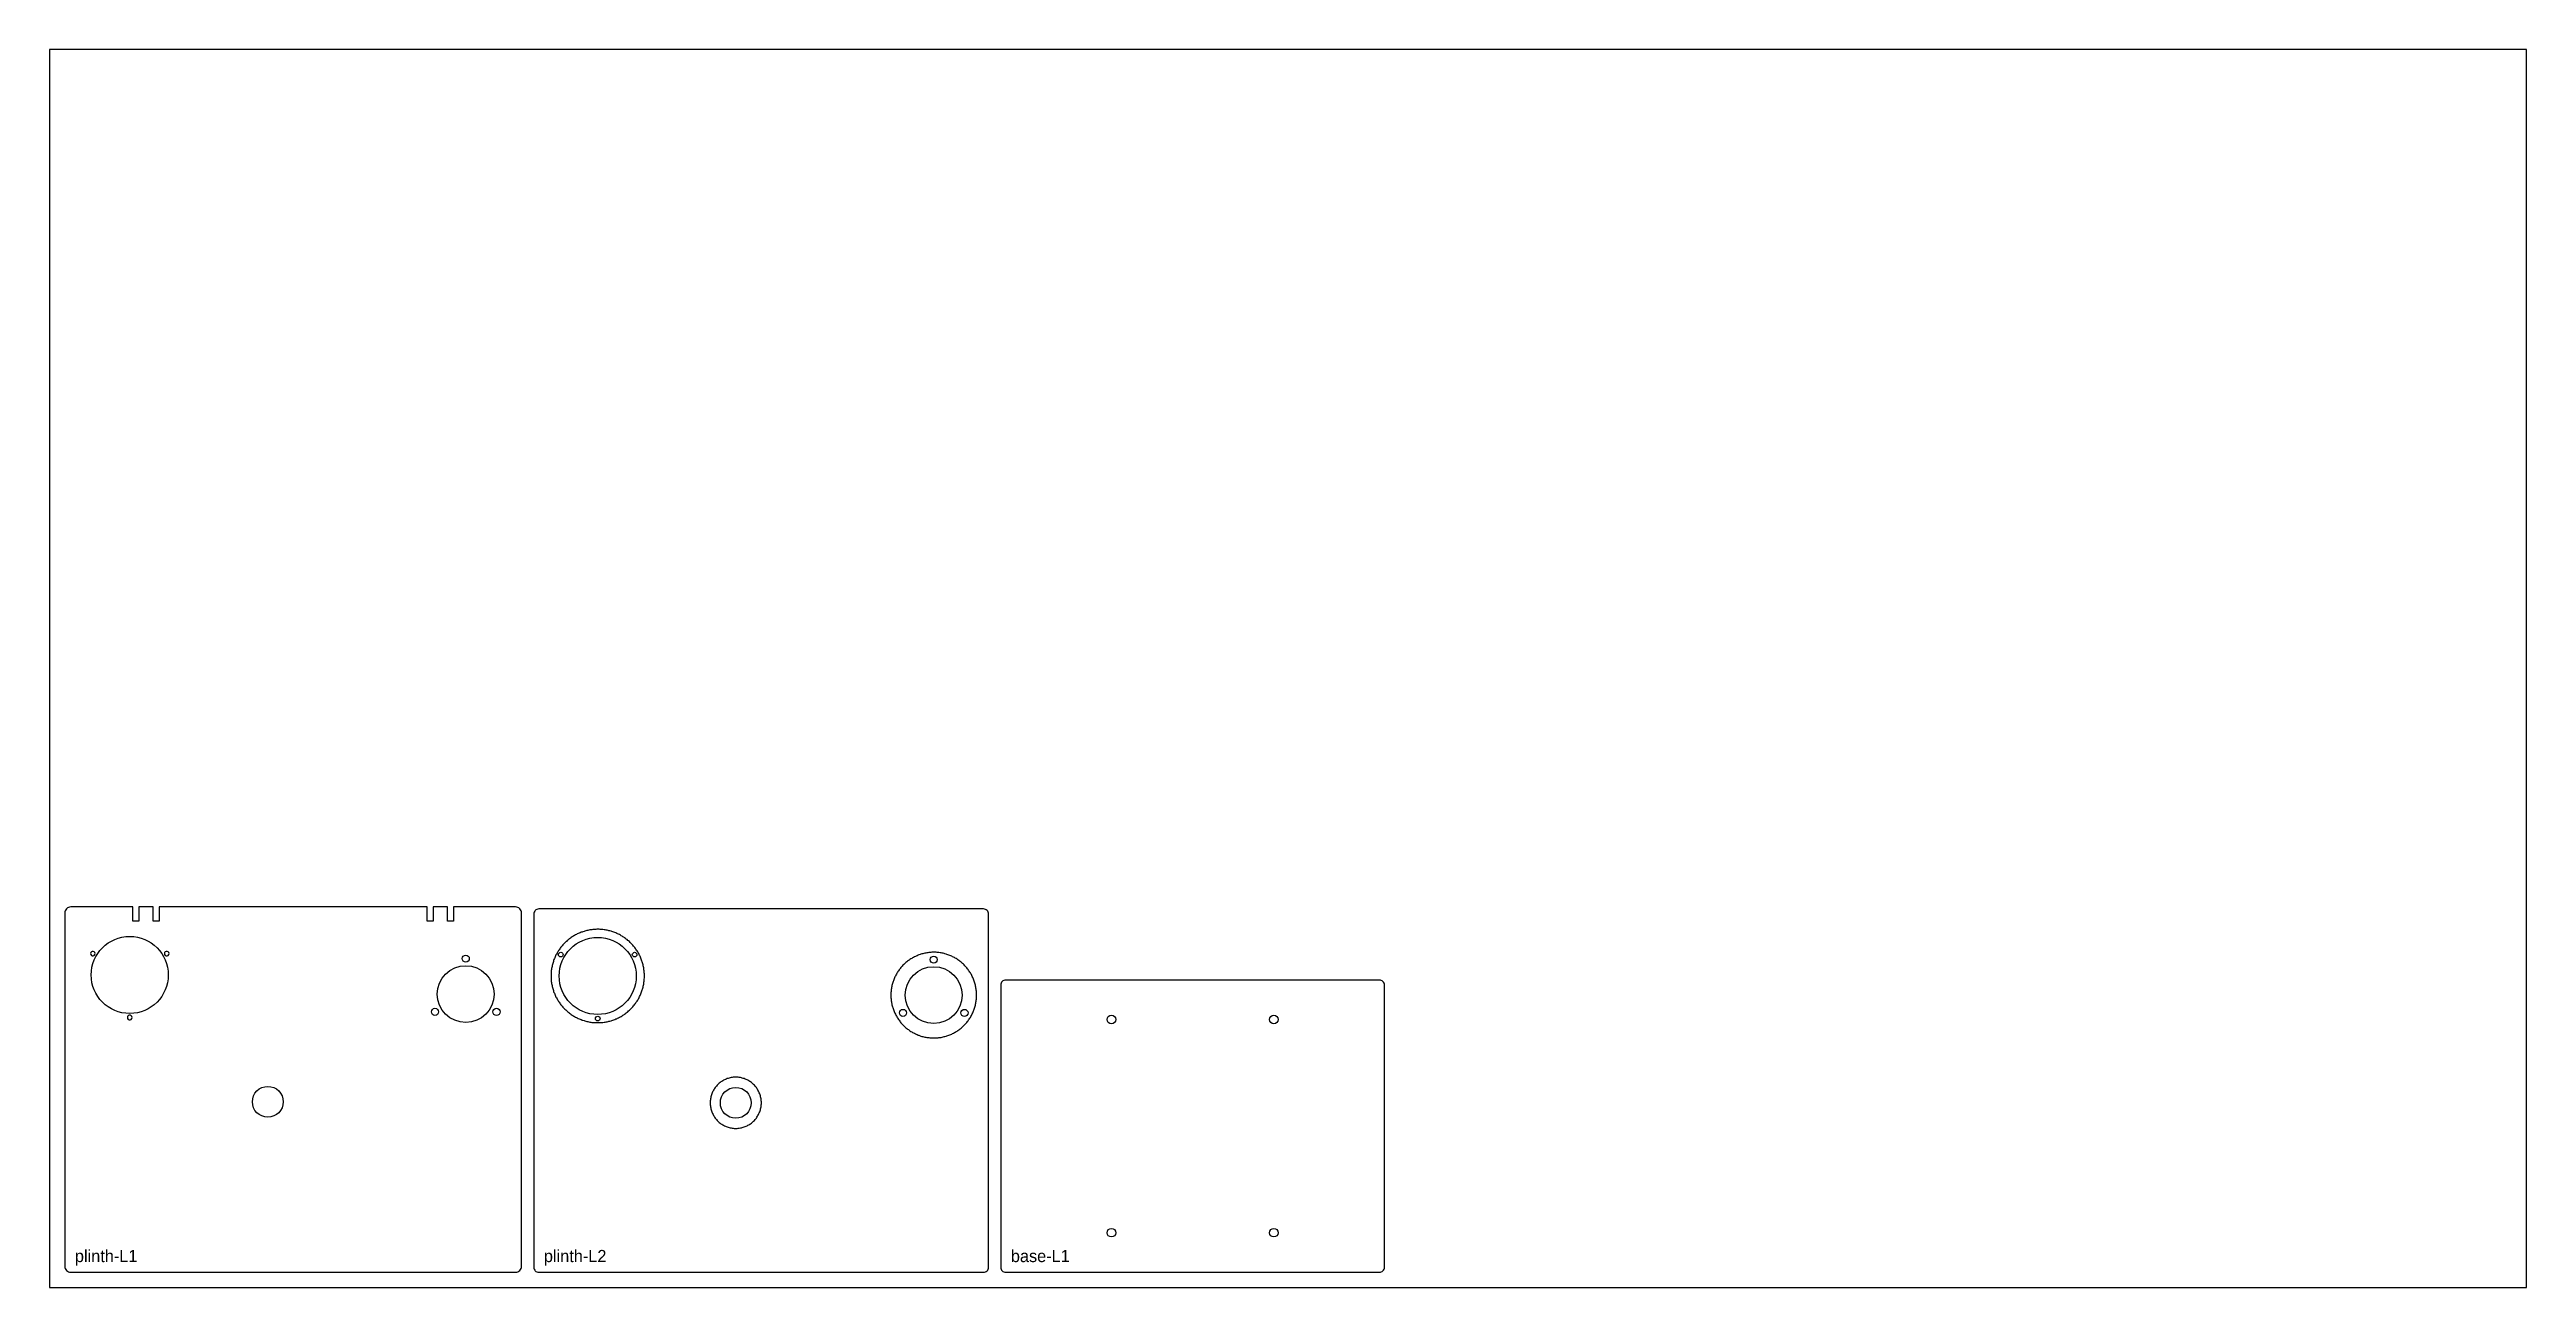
# Model space of a CAD drawing. Header units: millimetres. Extents: x 0 to 2440, y 0 to 1220.
import ezdxf

# ---------------------------------------------------------------- set-up
doc = ezdxf.new("R2010")
doc.units = ezdxf.units.MM
for name, color, linetype in [('CUT_INSIDE', 5, 'Continuous'), ('CUT_OUTSIDE', 1, 'Continuous'), ('POCKET_1.3MM', 3, 'Continuous'), ('POCKET_12MM', 3, 'Continuous'), ('POCKET_5MM', 3, 'Continuous'), ('POCKET_6MM', 3, 'Continuous')]:
    doc.layers.add(name, color=color, linetype=linetype)

msp = doc.modelspace()

# ---------------------------------------------------------------- linework, layer by layer
at = {"layer": 'CUT_INSIDE'}
for centre, radius in [((79, 308), 38), ((540, 307), 38), ((410, 324.1), 3.5), ((503.6, 328), 2.3), ((576.4, 328), 2.3), ((871, 323.1), 3.5), ((410, 289.1), 28), ((871, 288.1), 28), ((379.7, 271.6), 3.5), ((440.3, 271.6), 3.5), ((840.7, 270.6), 3.5), ((901.3, 270.6), 3.5), ((540, 265), 2.3), ((1046, 264), 4.25), ((1206, 264), 4.25), ((215, 183), 15.2), ((676, 182), 15.2), ((1046, 54), 4.25), ((1206, 54), 4.25)]:
    msp.add_circle(centre, radius, dxfattribs=at)
at = {"layer": 'CUT_OUTSIDE'}
for points in [[(464, 17.7), (464.5, 18.7), (464.9, 19.8), (465, 21), (465, 369), (464.9, 370.2), (464.5, 371.3), (464, 372.3), (463.2, 373.2), (462.3, 374), (461.3, 374.5), (460.2, 374.9), (459, 375), (398, 375), (398, 361), (392, 361), (392, 375), (378, 375), (378, 361), (372, 361), (372, 375), (108, 375), (108, 361), (102, 361), (102, 375), (88, 375), (88, 361), (82, 361), (82, 375), (21, 375), (19.8, 374.9), (18.7, 374.5), (17.7, 374), (16.8, 373.2), (16, 372.3), (15.5, 371.3), (15.1, 370.2), (15, 369), (15, 21), (15.1, 19.8), (15.5, 18.7), (16, 17.7), (16.8, 16.8), (17.7, 16), (18.7, 15.5), (19.8, 15.1), (21, 15), (459, 15), (460.2, 15.1), (461.3, 15.5), (462.3, 16), (463.2, 16.8), (464, 17.7)], [(924.9, 19), (925, 20.1), (925, 368), (924.9, 369), (924.6, 369.9), (924.2, 370.8), (923.5, 371.5), (922.8, 372.2), (921.9, 372.6), (921, 372.9), (919.9, 373), (482, 373), (481, 372.9), (480.1, 372.6), (479.2, 372.2), (478.5, 371.5), (477.9, 370.8), (477.4, 369.9), (477.1, 369), (477, 367.9), (477, 20), (477.1, 19), (477.4, 18.1), (477.9, 17.2), (478.5, 16.5), (479.2, 15.9), (480.1, 15.4), (481, 15.1), (482.1, 15), (920, 15), (921, 15.1), (921.9, 15.4), (922.8, 15.9), (923.5, 16.5), (924.2, 17.2), (924.6, 18.1), (924.9, 19)], [(1314.9, 19), (1315, 20.1), (1315, 298), (1314.9, 299), (1314.6, 299.9), (1314.2, 300.8), (1313.5, 301.5), (1312.8, 302.2), (1311.9, 302.6), (1311, 302.9), (1309.9, 303), (942, 303), (941, 302.9), (940.1, 302.6), (939.2, 302.2), (938.5, 301.5), (937.9, 300.8), (937.4, 299.9), (937.1, 299), (937, 297.9), (937, 20), (937.1, 19), (937.4, 18.1), (937.9, 17.2), (938.5, 16.5), (939.2, 15.9), (940.1, 15.4), (941, 15.1), (942.1, 15), (1310, 15), (1311, 15.1), (1311.9, 15.4), (1312.8, 15.9), (1313.5, 16.5), (1314.2, 17.2), (1314.6, 18.1), (1314.9, 19)]]:
    msp.add_lwpolyline(points, close=True, dxfattribs=at)
at = {"layer": 'POCKET_1.3MM'}
for points in [[(44.9, 329), (44.7, 330), (44.1, 330.8), (43.1, 331.2), (42.1, 331.2), (41.2, 330.8), (40.6, 330), (40.3, 329), (40.6, 328), (41.2, 327.2), (42.1, 326.7), (43.1, 326.7), (44.1, 327.2), (44.7, 328), (44.9, 329)], [(117.7, 329), (117.4, 330), (116.8, 330.8), (115.9, 331.2), (114.9, 331.2), (113.9, 330.8), (113.3, 330), (113.1, 329), (113.3, 328), (113.9, 327.2), (114.9, 326.7), (115.9, 326.7), (116.8, 327.2), (117.4, 328), (117.7, 329)], [(81.3, 266), (81.1, 267), (80.4, 267.8), (79.5, 268.2), (78.5, 268.2), (77.6, 267.8), (76.9, 267), (76.7, 266), (76.9, 265), (77.6, 264.2), (78.5, 263.7), (79.5, 263.7), (80.4, 264.2), (81.1, 265), (81.3, 266)]]:
    msp.add_lwpolyline(points, close=True, dxfattribs=at)
at = {"layer": 'POCKET_12MM'}
msp.add_lwpolyline([(913.2, 288.1), (913.2, 289.1), (913.2, 290.1), (913.1, 291.1), (913, 292.1), (912.9, 293.1), (912.8, 294.1), (912.6, 295.1), (912.4, 296.1), (912.2, 297.1), (912, 298), (911.8, 299), (911.5, 300), (911.2, 300.9), (910.9, 301.9), (910.6, 302.8), (910.2, 303.7), (909.8, 304.7), (909.4, 305.6), (909, 306.5), (908.5, 307.4), (908.1, 308.3), (907.6, 309.1), (907.1, 310), (906.6, 310.9), (906, 311.7), (905.4, 312.5), (904.8, 313.3), (904.2, 314.1), (903.6, 314.9), (903, 315.7), (902.3, 316.4), (901.6, 317.1), (900.9, 317.9), (900.2, 318.6), (899.5, 319.2), (898.7, 319.9), (898, 320.6), (897.2, 321.2), (896.4, 321.8), (895.6, 322.4), (894.8, 323), (894, 323.5), (893.1, 324.1), (892.2, 324.6), (891.4, 325.1), (890.5, 325.5), (889.6, 326), (888.7, 326.4), (887.8, 326.8), (886.9, 327.2), (885.9, 327.6), (885, 327.9), (884, 328.2), (883.1, 328.5), (882.1, 328.8), (881.2, 329.1), (880.2, 329.3), (879.2, 329.5), (878.2, 329.7), (877.2, 329.9), (876.2, 330), (875.3, 330.1), (874.3, 330.2), (873.3, 330.3), (872.3, 330.3), (871.3, 330.3), (870.3, 330.3), (869.3, 330.3), (868.3, 330.2), (867.3, 330.1), (866.3, 330), (865.3, 329.9), (864.3, 329.8), (863.3, 329.6), (862.3, 329.4), (861.3, 329.2), (860.4, 328.9), (859.4, 328.7), (858.4, 328.4), (857.5, 328.1), (856.5, 327.8), (855.6, 327.4), (854.7, 327), (853.8, 326.6), (852.9, 326.2), (852, 325.8), (851.1, 325.3), (850.2, 324.8), (849.3, 324.3), (848.5, 323.8), (847.6, 323.3), (846.8, 322.7), (846, 322.1), (845.2, 321.5), (844.4, 320.9), (843.6, 320.2), (842.9, 319.6), (842.2, 318.9), (841.4, 318.2), (840.7, 317.5), (840, 316.8), (839.4, 316), (838.7, 315.3), (838.1, 314.5), (837.5, 313.7), (836.9, 312.9), (836.3, 312.1), (835.7, 311.3), (835.2, 310.4), (834.7, 309.6), (834.2, 308.7), (833.7, 307.8), (833.2, 306.9), (832.8, 306), (832.4, 305.1), (832, 304.2), (831.6, 303.3), (831.3, 302.3), (830.9, 301.4), (830.6, 300.4), (830.4, 299.5), (830.1, 298.5), (829.9, 297.5), (829.7, 296.6), (829.5, 295.6), (829.3, 294.6), (829.2, 293.6), (829, 292.6), (829, 291.6), (828.9, 290.6), (828.8, 289.6), (828.8, 288.6), (828.8, 287.6), (828.8, 286.6), (828.9, 285.6), (829, 284.6), (829, 283.6), (829.2, 282.6), (829.3, 281.6), (829.5, 280.6), (829.7, 279.7), (829.9, 278.7), (830.1, 277.7), (830.4, 276.7), (830.6, 275.8), (830.9, 274.8), (831.3, 273.9), (831.6, 273), (832, 272), (832.4, 271.1), (832.8, 270.2), (833.2, 269.3), (833.7, 268.4), (834.2, 267.5), (834.7, 266.7), (835.2, 265.8), (835.7, 265), (836.3, 264.1), (836.9, 263.3), (837.5, 262.5), (838.1, 261.7), (838.7, 260.9), (839.4, 260.2), (840, 259.4), (840.7, 258.7), (841.4, 258), (842.2, 257.3), (842.9, 256.6), (843.6, 256), (844.4, 255.3), (845.2, 254.7), (846, 254.1), (846.8, 253.5), (847.6, 253), (848.5, 252.4), (849.3, 251.9), (850.2, 251.4), (851.1, 250.9), (852, 250.5), (852.9, 250), (853.8, 249.6), (854.7, 249.2), (855.6, 248.8), (856.5, 248.5), (857.5, 248.1), (858.4, 247.8), (859.4, 247.5), (860.4, 247.3), (861.3, 247), (862.3, 246.8), (863.3, 246.6), (864.3, 246.5), (865.3, 246.3), (866.3, 246.2), (867.3, 246.1), (868.3, 246), (869.3, 245.9), (870.3, 245.9), (871.3, 245.9), (872.3, 245.9), (873.3, 246), (874.3, 246), (875.3, 246.1), (876.2, 246.2), (877.2, 246.4), (878.2, 246.5), (879.2, 246.7), (880.2, 246.9), (881.2, 247.2), (882.1, 247.4), (883.1, 247.7), (884, 248), (885, 248.3), (885.9, 248.6), (886.9, 249), (887.8, 249.4), (888.7, 249.8), (889.6, 250.2), (890.5, 250.7), (891.4, 251.2), (892.2, 251.7), (893.1, 252.2), (894, 252.7), (894.8, 253.3), (895.6, 253.8), (896.4, 254.4), (897.2, 255), (898, 255.7), (898.7, 256.3), (899.5, 257), (900.2, 257.7), (900.9, 258.4), (901.6, 259.1), (902.3, 259.8), (903, 260.6), (903.6, 261.3), (904.2, 262.1), (904.8, 262.9), (905.4, 263.7), (906, 264.5), (906.6, 265.4), (907.1, 266.2), (907.6, 267.1), (908.1, 268), (908.5, 268.8), (909, 269.7), (909.4, 270.6), (909.8, 271.6), (910.2, 272.5), (910.6, 273.4), (910.9, 274.4), (911.2, 275.3), (911.5, 276.3), (911.8, 277.2), (912, 278.2), (912.2, 279.2), (912.4, 280.2), (912.6, 281.1), (912.8, 282.1), (912.9, 283.1), (913, 284.1), (913.1, 285.1), (913.2, 286.1), (913.2, 287.1), (913.2, 288.1)], close=True, dxfattribs=at)
at = {"layer": 'POCKET_5MM'}
msp.add_lwpolyline([(701.2, 182), (701.2, 183), (701.1, 184), (701, 185), (700.9, 186), (700.7, 187), (700.5, 188), (700.2, 188.9), (699.9, 189.9), (699.6, 190.8), (699.2, 191.8), (698.8, 192.7), (698.4, 193.6), (697.9, 194.5), (697.4, 195.3), (696.9, 196.2), (696.3, 197), (695.7, 197.8), (695, 198.5), (694.3, 199.3), (693.6, 200), (692.9, 200.7), (692.2, 201.3), (691.4, 202), (690.6, 202.6), (689.7, 203.1), (688.9, 203.7), (688, 204.2), (687.1, 204.6), (686.2, 205), (685.3, 205.4), (684.4, 205.8), (683.4, 206.1), (682.4, 206.4), (681.5, 206.6), (680.5, 206.8), (679.5, 207), (678.5, 207.1), (677.5, 207.2), (676.5, 207.2), (675.5, 207.2), (674.5, 207.2), (673.5, 207.1), (672.5, 207), (671.5, 206.8), (670.5, 206.6), (669.6, 206.4), (668.6, 206.1), (667.6, 205.8), (666.7, 205.4), (665.8, 205), (664.9, 204.6), (664, 204.2), (663.1, 203.7), (662.3, 203.1), (661.4, 202.6), (660.6, 202), (659.8, 201.3), (659.1, 200.7), (658.4, 200), (657.7, 199.3), (657, 198.5), (656.3, 197.8), (655.7, 197), (655.2, 196.2), (654.6, 195.3), (654.1, 194.5), (653.6, 193.6), (653.2, 192.7), (652.8, 191.8), (652.4, 190.8), (652.1, 189.9), (651.8, 188.9), (651.5, 188), (651.3, 187), (651.1, 186), (651, 185), (650.9, 184), (650.8, 183), (650.8, 182), (650.8, 181), (650.9, 180), (651, 179), (651.1, 178), (651.3, 177), (651.5, 176), (651.8, 175.1), (652.1, 174.1), (652.4, 173.2), (652.8, 172.2), (653.2, 171.3), (653.6, 170.4), (654.1, 169.5), (654.6, 168.7), (655.2, 167.8), (655.7, 167), (656.3, 166.2), (657, 165.5), (657.7, 164.7), (658.4, 164), (659.1, 163.3), (659.8, 162.7), (660.6, 162), (661.4, 161.4), (662.3, 160.9), (663.1, 160.3), (664, 159.9), (664.9, 159.4), (665.8, 159), (666.7, 158.6), (667.6, 158.2), (668.6, 157.9), (669.6, 157.6), (670.5, 157.4), (671.5, 157.2), (672.5, 157), (673.5, 156.9), (674.5, 156.8), (675.5, 156.8), (676.5, 156.8), (677.5, 156.8), (678.5, 156.9), (679.5, 157), (680.5, 157.2), (681.5, 157.4), (682.4, 157.6), (683.4, 157.9), (684.4, 158.2), (685.3, 158.6), (686.2, 159), (687.1, 159.4), (688, 159.9), (688.9, 160.3), (689.7, 160.9), (690.6, 161.4), (691.4, 162), (692.2, 162.7), (692.9, 163.3), (693.6, 164), (694.3, 164.7), (695, 165.5), (695.7, 166.2), (696.3, 167), (696.9, 167.8), (697.4, 168.7), (697.9, 169.5), (698.4, 170.4), (698.8, 171.3), (699.2, 172.2), (699.6, 173.2), (699.9, 174.1), (700.2, 175.1), (700.5, 176), (700.7, 177), (700.9, 178), (701, 179), (701.1, 180), (701.2, 181), (701.2, 182)], close=True, dxfattribs=at)
at = {"layer": 'POCKET_6MM'}
msp.add_lwpolyline([(586, 307), (586, 308), (586, 309), (585.9, 310), (585.8, 311), (585.7, 312), (585.6, 313), (585.5, 314), (585.3, 314.9), (585.1, 315.9), (584.9, 316.9), (584.7, 317.9), (584.4, 318.8), (584.2, 319.8), (583.9, 320.8), (583.6, 321.7), (583.2, 322.7), (582.9, 323.6), (582.5, 324.5), (582.1, 325.4), (581.7, 326.4), (581.3, 327.3), (580.8, 328.1), (580.4, 329), (579.9, 329.9), (579.4, 330.8), (578.8, 331.6), (578.3, 332.5), (577.7, 333.3), (577.2, 334.1), (576.6, 334.9), (575.9, 335.7), (575.3, 336.5), (574.7, 337.2), (574, 338), (573.3, 338.7), (572.6, 339.4), (571.9, 340.1), (571.2, 340.8), (570.4, 341.5), (569.7, 342.1), (568.9, 342.8), (568.1, 343.4), (567.3, 344), (566.5, 344.6), (565.7, 345.1), (564.9, 345.7), (564, 346.2), (563.1, 346.7), (562.3, 347.2), (561.4, 347.7), (560.5, 348.2), (559.6, 348.6), (558.7, 349), (557.8, 349.4), (556.9, 349.8), (555.9, 350.1), (555, 350.5), (554, 350.8), (553.1, 351.1), (552.1, 351.4), (551.1, 351.6), (550.2, 351.8), (549.2, 352.1), (548.2, 352.2), (547.2, 352.4), (546.2, 352.6), (545.2, 352.7), (544.2, 352.8), (543.3, 352.9), (542.3, 352.9), (541.3, 353), (540.3, 353), (539.3, 353), (538.3, 352.9), (537.3, 352.9), (536.3, 352.8), (535.3, 352.7), (534.3, 352.6), (533.3, 352.5), (532.3, 352.3), (531.3, 352.1), (530.3, 351.9), (529.4, 351.7), (528.4, 351.5), (527.4, 351.2), (526.5, 350.9), (525.5, 350.6), (524.6, 350.3), (523.6, 350), (522.7, 349.6), (521.8, 349.2), (520.9, 348.8), (519.9, 348.4), (519.1, 347.9), (518.2, 347.5), (517.3, 347), (516.4, 346.5), (515.6, 346), (514.7, 345.4), (513.9, 344.9), (513.1, 344.3), (512.3, 343.7), (511.5, 343.1), (510.7, 342.4), (509.9, 341.8), (509.2, 341.1), (508.5, 340.5), (507.7, 339.8), (507, 339.1), (506.3, 338.3), (505.7, 337.6), (505, 336.8), (504.4, 336.1), (503.8, 335.3), (503.1, 334.5), (502.6, 333.7), (502, 332.9), (501.4, 332), (500.9, 331.2), (500.4, 330.3), (499.9, 329.5), (499.4, 328.6), (498.9, 327.7), (498.5, 326.8), (498.1, 325.9), (497.7, 325), (497.3, 324.1), (496.9, 323.1), (496.6, 322.2), (496.3, 321.2), (496, 320.3), (495.7, 319.3), (495.4, 318.4), (495.2, 317.4), (495, 316.4), (494.8, 315.4), (494.6, 314.4), (494.5, 313.5), (494.3, 312.5), (494.2, 311.5), (494.1, 310.5), (494.1, 309.5), (494, 308.5), (494, 307.5), (494, 306.5), (494, 305.5), (494.1, 304.5), (494.1, 303.5), (494.2, 302.5), (494.3, 301.5), (494.5, 300.5), (494.6, 299.5), (494.8, 298.5), (495, 297.5), (495.2, 296.6), (495.4, 295.6), (495.7, 294.6), (496, 293.7), (496.3, 292.7), (496.6, 291.8), (496.9, 290.8), (497.3, 289.9), (497.7, 289), (498.1, 288.1), (498.5, 287.1), (498.9, 286.2), (499.4, 285.4), (499.9, 284.5), (500.4, 283.6), (500.9, 282.8), (501.4, 281.9), (502, 281.1), (502.6, 280.3), (503.1, 279.5), (503.8, 278.7), (504.4, 277.9), (505, 277.1), (505.7, 276.4), (506.3, 275.6), (507, 274.9), (507.7, 274.2), (508.5, 273.5), (509.2, 272.8), (509.9, 272.2), (510.7, 271.5), (511.5, 270.9), (512.3, 270.3), (513.1, 269.7), (513.9, 269.1), (514.7, 268.5), (515.6, 268), (516.4, 267.5), (517.3, 267), (518.2, 266.5), (519.1, 266), (519.9, 265.6), (520.9, 265.2), (521.8, 264.7), (522.7, 264.4), (523.6, 264), (524.6, 263.6), (525.5, 263.3), (526.5, 263), (527.4, 262.7), (528.4, 262.5), (529.4, 262.2), (530.3, 262), (531.3, 261.8), (532.3, 261.6), (533.3, 261.5), (534.3, 261.3), (535.3, 261.2), (536.3, 261.1), (537.3, 261.1), (538.3, 261), (539.3, 261), (540.3, 261), (541.3, 261), (542.3, 261), (543.3, 261.1), (544.2, 261.2), (545.2, 261.3), (546.2, 261.4), (547.2, 261.5), (548.2, 261.7), (549.2, 261.9), (550.2, 262.1), (551.1, 262.3), (552.1, 262.6), (553.1, 262.9), (554, 263.2), (555, 263.5), (555.9, 263.8), (556.9, 264.2), (557.8, 264.6), (558.7, 264.9), (559.6, 265.4), (560.5, 265.8), (561.4, 266.3), (562.3, 266.7), (563.1, 267.2), (564, 267.7), (564.9, 268.3), (565.7, 268.8), (566.5, 269.4), (567.3, 270), (568.1, 270.6), (568.9, 271.2), (569.7, 271.8), (570.4, 272.5), (571.2, 273.2), (571.9, 273.8), (572.6, 274.5), (573.3, 275.3), (574, 276), (574.7, 276.7), (575.3, 277.5), (575.9, 278.3), (576.6, 279.1), (577.2, 279.9), (577.7, 280.7), (578.3, 281.5), (578.8, 282.3), (579.4, 283.2), (579.9, 284), (580.4, 284.9), (580.8, 285.8), (581.3, 286.7), (581.7, 287.6), (582.1, 288.5), (582.5, 289.4), (582.9, 290.4), (583.2, 291.3), (583.6, 292.2), (583.9, 293.2), (584.2, 294.1), (584.4, 295.1), (584.7, 296.1), (584.9, 297.1), (585.1, 298), (585.3, 299), (585.5, 300), (585.6, 301), (585.7, 302), (585.8, 303), (585.9, 304), (586, 305), (586, 306), (586, 307)], close=True, dxfattribs=at)
at = {"layer": 'SHEET_EDGE'}
msp.add_lwpolyline([(0, 0), (2440, 0), (2440, 1220), (0, 1220)], close=True, dxfattribs=at)

# ---------------------------------------------------------------- texts
at = {"layer": 'NOTES'}
for s, p in [('plinth-L1', (25, 25)), ('plinth-L2', (487, 25)), ('base-L1', (947, 25))]:
    msp.add_text(s, height=12, dxfattribs=at).set_placement(p)

doc.saveas('drawing.dxf')
